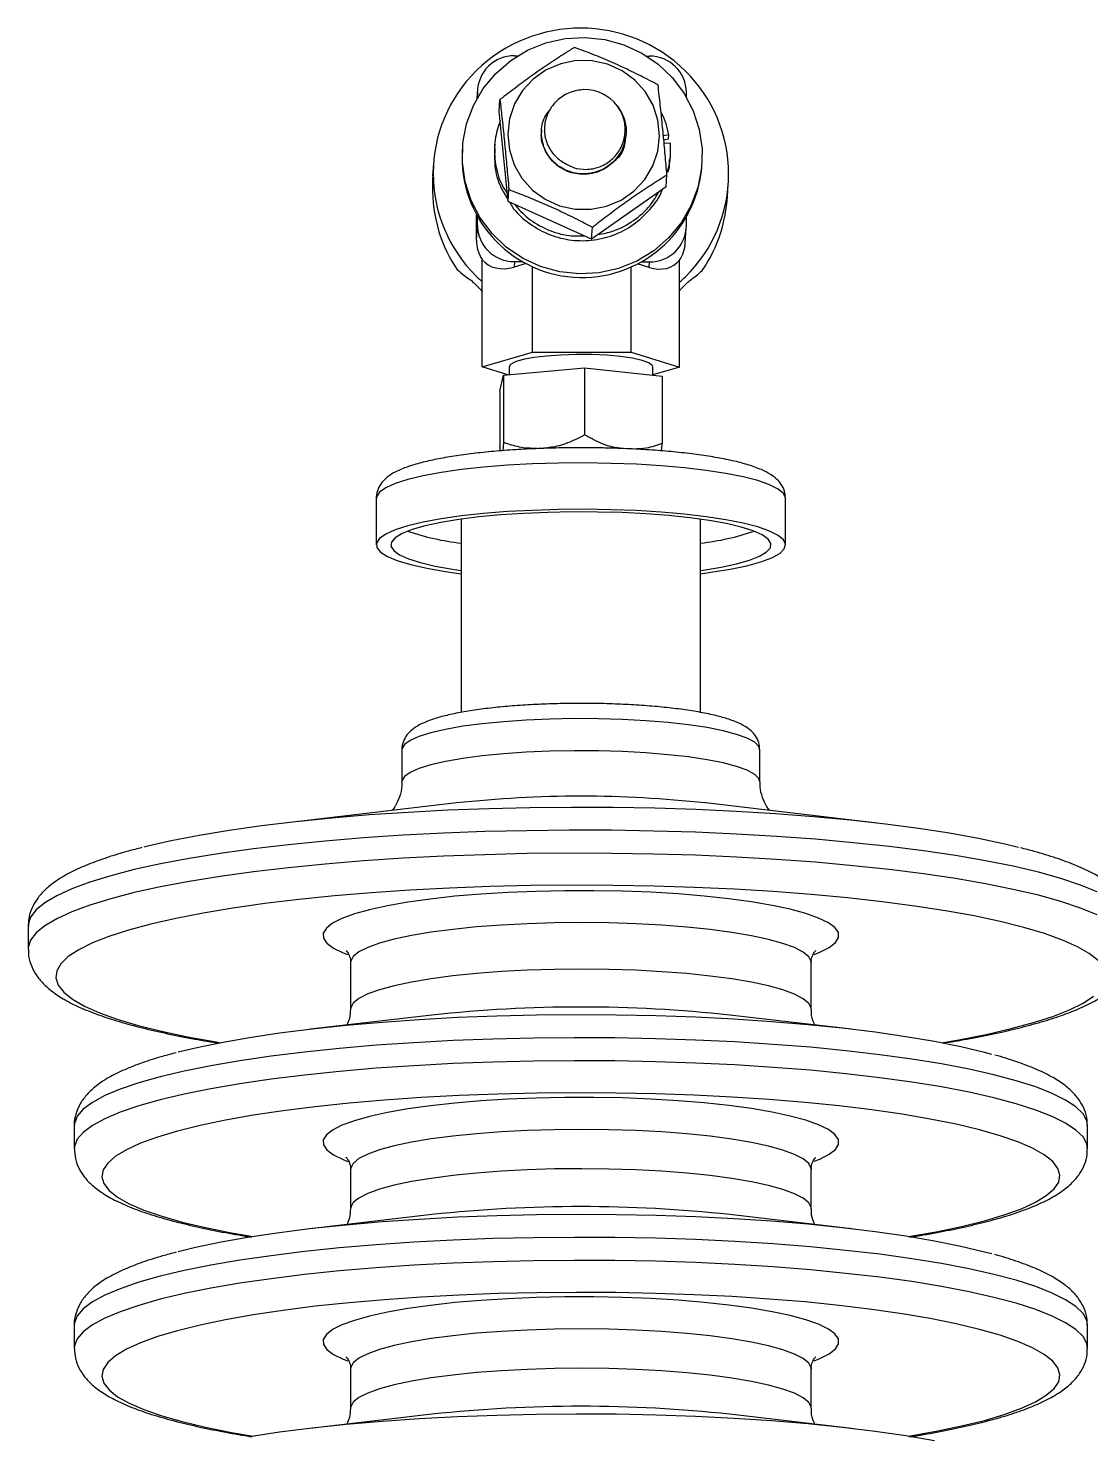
# Model space of a CAD drawing. Header units: millimetres. Extents: x 0 to 6631, y 0 to 4689.
# Drawn here: x 1345.5 to 1460.6, y 3695.7 to 3848.3 of the extents above; entities that cross this region are included whole.
import ezdxf

# ---------------------------------------------------------------- set-up
doc = ezdxf.new("R2010")
doc.units = ezdxf.units.MM
doc.header["$LTSCALE"] = 13
doc.layers.add('几何体', color=7, linetype='Continuous')

msp = doc.modelspace()

# ---------------------------------------------------------------- linework, layer by layer
at = {"layer": '几何体'}
for p, q in [((1398.15, 3845.26), (1398.5, 3845.26)), ((1412.48, 3845.23), (1412.78, 3845.23)), ((1394.16, 3841.6), (1394.1, 3840.63)), ((1394.15, 3841.33), (1394.11, 3840.65)), ((1394.15, 3840.73), (1394.15, 3841.33)), ((1416.78, 3840.77), (1416.78, 3841.28)), ((1396.5, 3839.22), (1396.59, 3840.51)), ((1397.46, 3829.49), (1396.5, 3839.22)), ((1401.1, 3837.21), (1401.1, 3837.16)), ((1410.24, 3836.69), (1410.24, 3836.74)), ((1414.88, 3836.71), (1414.29, 3836.6)), ((1414.84, 3836.26), (1414.88, 3836.71)), ((1392.52, 3835.36), (1392.5, 3835.01)), ((1396.02, 3835.69), (1395.99, 3835.24)), ((1414.33, 3836.16), (1414.84, 3836.26)), ((1415.05, 3835.8), (1414.37, 3835.76)), ((1389.39, 3833.62), (1389.3, 3832.28)), ((1415.02, 3834.03), (1415.06, 3834.49)), ((1414.58, 3831.09), (1414.67, 3832.38)), ((1418.44, 3833.19), (1418.46, 3833.53)), ((1397.46, 3829.49), (1397.56, 3830.77)), ((1414.58, 3831.09), (1406.51, 3825.42)), ((1421.22, 3830.03), (1421.31, 3831.37)), ((1406.51, 3825.42), (1397.46, 3829.49)), ((1394.04, 3825.31), (1394.04, 3828.02)), ((1394.15, 3826.92), (1394.15, 3827.82)), ((1416.78, 3826.87), (1416.78, 3827.77)), ((1394.04, 3825.31), (1394.15, 3826.92)), ((1406.51, 3825.42), (1406.6, 3826.71)), ((1416.66, 3824.99), (1416.77, 3826.6)), ((1394.67, 3820.78), (1394.67, 3823.19)), ((1398.15, 3822.97), (1398.11, 3822.38)), ((1398.15, 3822.97), (1399.06, 3822.97)), ((1411.87, 3822.94), (1412.78, 3822.94)), ((1412.74, 3822.35), (1412.78, 3822.94)), ((1416.03, 3820.74), (1416.03, 3823.14)), ((1399.44, 3822.77), (1398.11, 3822.38)), ((1400.13, 3813.18), (1400.13, 3822.44)), ((1410.81, 3813.16), (1410.81, 3822.42)), ((1412.74, 3822.35), (1411.48, 3822.74)), ((1394.67, 3811.59), (1394.67, 3820.78)), ((1416.03, 3811.54), (1416.03, 3820.74)), ((1394.67, 3811.59), (1400.13, 3813.18)), ((1400.13, 3813.18), (1410.81, 3813.16)), ((1410.81, 3813.16), (1416.03, 3811.54)), ((1397.45, 3810.73), (1394.67, 3811.59)), ((1396.56, 3808.96), (1396.96, 3810.69)), ((1396.96, 3810.69), (1405.76, 3811.49)), ((1396.96, 3810.69), (1396.96, 3803.4)), ((1397.57, 3811.57), (1397.57, 3810.74)), ((1405.76, 3811.49), (1405.76, 3804.2)), ((1405.76, 3811.49), (1414.15, 3810.56)), ((1413.14, 3810.68), (1413.14, 3811.57)), ((1416.03, 3811.54), (1413.14, 3810.7)), ((1414.15, 3810.56), (1414.15, 3803.28)), ((1396.56, 3808.96), (1396.56, 3802.47)), ((1396.96, 3803.4), (1396.89, 3802.5)), ((1383.18, 3797.32), (1383.18, 3792.3)), ((1427.52, 3792.3), (1427.52, 3797.32)), ((1392.39, 3795.08), (1392.39, 3774.15)), ((1418.32, 3774.15), (1418.32, 3795.08)), ((1385.97, 3770.12), (1385.97, 3766.64)), ((1424.74, 3766.64), (1424.74, 3770.12)), ((1391.88, 3764.35), (1373.25, 3762.17)), ((1437.45, 3762.17), (1418.83, 3764.35)), ((1345.5, 3751.01), (1345.5, 3748.52)), ((1380.42, 3747.06), (1380.42, 3742.03)), ((1430.29, 3742.03), (1430.29, 3747.06)), ((1389.22, 3741.38), (1376.04, 3739.84)), ((1434.67, 3739.84), (1421.49, 3741.38)), ((1350.49, 3729.4), (1350.49, 3726.9)), ((1460.22, 3726.9), (1460.22, 3729.4)), ((1380.42, 3724.67), (1380.42, 3720.41)), ((1430.29, 3720.41), (1430.29, 3724.67)), ((1389.22, 3719.77), (1376.04, 3718.23)), ((1434.67, 3718.23), (1421.49, 3719.77)), ((1350.49, 3707.79), (1350.49, 3705.29)), ((1460.22, 3705.29), (1460.22, 3707.79)), ((1380.42, 3703.06), (1380.42, 3698.8)), ((1430.29, 3698.8), (1430.29, 3703.06)), ((1389.22, 3698.16), (1376.04, 3696.62)), ((1434.67, 3696.62), (1421.49, 3698.16))]:
    msp.add_line(p, q, dxfattribs=at)
at = {"layer": '几何体', "flags": 128}
for points in [[(1405.79, 3847.25), (1407.93, 3847.02), (1410, 3846.45), (1411.94, 3845.55), (1413.71, 3844.35), (1415.26, 3842.88), (1416.54, 3841.18), (1417.51, 3839.29), (1418.16, 3837.27), (1418.47, 3835.18), (1418.42, 3833.07), (1418.02, 3830.99), (1417.27, 3829.01), (1416.21, 3827.18), (1414.85, 3825.54), (1413.24, 3824.15), (1411.41, 3823.04), (1409.43, 3822.24), (1407.33, 3821.77), (1405.19, 3821.65), (1403.06, 3821.88), (1400.99, 3822.45), (1399.04, 3823.35), (1397.27, 3824.55), (1395.73, 3826.02), (1394.45, 3827.72), (1393.47, 3829.6), (1392.82, 3831.62), (1392.52, 3833.71), (1392.57, 3835.83), (1392.97, 3837.9), (1393.71, 3839.88), (1394.78, 3841.72), (1396.13, 3843.35), (1397.75, 3844.75), (1399.57, 3845.86), (1401.56, 3846.66), (1403.65, 3847.12), (1405.79, 3847.25)], [(1412.33, 3841.38), (1411.19, 3842.64), (1409.81, 3843.65), (1408.25, 3844.35), (1406.57, 3844.72), (1404.85, 3844.74), (1403.17, 3844.4), (1401.6, 3843.73), (1400.2, 3842.75), (1399.04, 3841.5), (1398.17, 3840.05), (1397.63, 3838.45), (1397.44, 3836.77), (1397.61, 3835.08), (1398.12, 3833.47), (1398.97, 3832), (1400.11, 3830.73), (1401.49, 3829.72), (1403.05, 3829.02), (1404.73, 3828.65), (1406.45, 3828.64), (1408.13, 3828.97), (1409.7, 3829.64), (1411.1, 3830.62), (1412.26, 3831.87), (1413.13, 3833.33), (1413.67, 3834.93), (1413.86, 3836.61), (1413.69, 3838.29), (1413.18, 3839.9), (1412.33, 3841.38)], [(1413.14, 3811.57), (1413.08, 3811.73), (1412.7, 3812.01), (1411.97, 3812.28), (1410.94, 3812.51), (1409.64, 3812.69), (1408.15, 3812.83), (1406.52, 3812.9), (1404.84, 3812.91), (1403.18, 3812.86), (1401.63, 3812.75), (1400.25, 3812.59), (1399.1, 3812.37), (1398.25, 3812.12), (1397.74, 3811.84), (1397.57, 3811.57)], [(1427.52, 3797.32), (1427.52, 3797.38), (1427.3, 3797.87), (1426.72, 3798.35), (1425.78, 3798.82), (1424.51, 3799.26), (1422.93, 3799.67), (1421.06, 3800.04), (1418.93, 3800.37), (1416.58, 3800.64), (1414.04, 3800.86), (1411.36, 3801.03), (1408.58, 3801.13), (1405.75, 3801.17), (1402.91, 3801.15), (1400.11, 3801.06), (1397.4, 3800.92), (1394.82, 3800.71), (1392.41, 3800.45), (1390.22, 3800.14), (1388.27, 3799.78), (1386.6, 3799.38), (1385.24, 3798.94), (1384.22, 3798.48), (1383.53, 3798), (1383.21, 3797.51), (1383.18, 3797.32)], [(1418.32, 3789.18), (1419.42, 3789.33), (1421.5, 3789.66), (1423.31, 3790.04), (1424.82, 3790.46), (1426.02, 3790.91), (1426.88, 3791.38), (1427.38, 3791.86), (1427.52, 3792.36), (1427.3, 3792.85), (1426.72, 3793.33), (1425.78, 3793.8), (1424.51, 3794.24), (1422.93, 3794.65), (1421.06, 3795.02), (1418.93, 3795.35), (1416.58, 3795.62), (1414.04, 3795.84), (1411.36, 3796.01), (1408.58, 3796.11), (1405.75, 3796.15), (1402.91, 3796.13), (1400.11, 3796.04), (1397.4, 3795.9), (1394.82, 3795.69), (1392.41, 3795.43), (1390.22, 3795.12), (1388.27, 3794.76), (1386.6, 3794.36), (1385.24, 3793.92), (1384.22, 3793.46), (1383.53, 3792.98), (1383.21, 3792.49), (1383.25, 3792), (1383.66, 3791.51), (1384.42, 3791.04), (1385.52, 3790.58), (1386.95, 3790.16), (1388.68, 3789.77), (1390.68, 3789.42), (1392.39, 3789.18)], [(1418.32, 3789.53), (1418.59, 3789.56), (1420.53, 3789.89), (1422.22, 3790.25), (1423.62, 3790.65), (1424.7, 3791.08), (1425.46, 3791.53), (1425.87, 3791.99), (1425.92, 3792.46), (1425.63, 3792.92), (1424.99, 3793.38), (1424.01, 3793.81), (1422.72, 3794.22), (1421.13, 3794.6), (1419.26, 3794.94), (1417.16, 3795.23), (1414.86, 3795.47), (1412.4, 3795.66), (1409.81, 3795.79), (1407.15, 3795.86), (1404.46, 3795.87), (1401.78, 3795.82), (1399.16, 3795.71), (1396.65, 3795.54), (1394.29, 3795.32), (1392.12, 3795.04), (1390.17, 3794.72), (1388.49, 3794.35), (1387.09, 3793.95), (1386.01, 3793.53), (1385.25, 3793.08), (1384.84, 3792.61), (1384.78, 3792.15), (1385.08, 3791.68), (1385.72, 3791.23), (1386.69, 3790.79), (1387.99, 3790.38), (1389.58, 3790), (1391.44, 3789.67), (1392.39, 3789.53)], [(1424.74, 3770.12), (1424.63, 3770.48), (1424.17, 3770.93), (1423.36, 3771.37), (1422.21, 3771.78), (1420.75, 3772.16), (1419.01, 3772.51), (1417.01, 3772.81), (1414.79, 3773.06), (1412.4, 3773.26), (1409.87, 3773.39), (1407.26, 3773.47), (1404.62, 3773.48), (1401.99, 3773.43), (1399.42, 3773.32), (1396.96, 3773.15), (1394.66, 3772.93), (1392.56, 3772.65), (1390.7, 3772.32), (1389.11, 3771.95), (1387.82, 3771.55), (1386.86, 3771.13), (1386.24, 3770.68), (1385.98, 3770.22), (1385.97, 3770.12)], [(1424.74, 3766.64), (1424.63, 3767), (1424.17, 3767.45), (1423.36, 3767.89), (1422.21, 3768.3), (1420.75, 3768.68), (1419.01, 3769.03), (1417.01, 3769.33), (1414.79, 3769.58), (1412.4, 3769.78), (1409.87, 3769.91), (1407.26, 3769.99), (1404.62, 3770), (1401.99, 3769.96), (1399.42, 3769.85), (1396.96, 3769.68), (1394.66, 3769.45), (1392.56, 3769.17), (1390.7, 3768.84), (1389.11, 3768.48), (1387.82, 3768.08), (1386.86, 3767.65), (1386.24, 3767.2), (1385.98, 3766.74), (1385.97, 3766.64)], [(1452.75, 3759.54), (1451.26, 3759.9), (1448.41, 3760.51), (1445.28, 3761.07), (1441.92, 3761.59), (1438.32, 3762.07), (1434.53, 3762.49), (1430.55, 3762.86), (1426.42, 3763.18), (1422.16, 3763.44), (1417.8, 3763.64), (1413.35, 3763.78), (1408.86, 3763.86), (1404.35, 3763.87), (1399.84, 3763.83), (1395.37, 3763.72), (1390.96, 3763.56), (1386.64, 3763.33), (1382.43, 3763.05), (1378.37, 3762.71), (1374.47, 3762.31), (1370.76, 3761.86), (1367.27, 3761.37), (1364.01, 3760.83), (1361, 3760.24), (1358.27, 3759.62), (1358.02, 3759.56)], [(1461.24, 3754.73), (1459.44, 3755.46), (1457.31, 3756.17), (1454.89, 3756.84), (1452.17, 3757.49), (1449.18, 3758.09), (1445.93, 3758.65), (1442.44, 3759.17), (1438.74, 3759.64), (1434.84, 3760.05), (1430.76, 3760.42), (1426.54, 3760.73), (1422.19, 3760.98), (1417.75, 3761.18), (1413.23, 3761.31), (1408.66, 3761.39), (1404.08, 3761.4), (1399.5, 3761.35), (1394.96, 3761.25), (1390.48, 3761.08), (1386.09, 3760.85), (1381.8, 3760.56), (1377.66, 3760.22), (1373.68, 3759.83), (1369.89, 3759.38), (1366.3, 3758.89), (1362.94, 3758.34), (1359.83, 3757.76), (1356.99, 3757.13), (1354.44, 3756.47), (1352.18, 3755.78), (1350.23, 3755.06), (1348.61, 3754.31), (1347.32, 3753.55), (1346.37, 3752.77), (1345.76, 3751.98), (1345.51, 3751.19), (1345.5, 3751.01)], [(1461.24, 3752.24), (1459.44, 3752.97), (1457.31, 3753.67), (1454.89, 3754.35), (1452.17, 3754.99), (1449.18, 3755.6), (1445.93, 3756.16), (1442.44, 3756.67), (1438.74, 3757.14), (1434.84, 3757.56), (1430.76, 3757.93), (1426.54, 3758.24), (1422.19, 3758.49), (1417.75, 3758.68), (1413.23, 3758.82), (1408.66, 3758.89), (1404.08, 3758.91), (1399.5, 3758.86), (1394.96, 3758.75), (1390.48, 3758.58), (1386.09, 3758.36), (1381.8, 3758.07), (1377.66, 3757.73), (1373.68, 3757.34), (1369.89, 3756.89), (1366.3, 3756.39), (1362.94, 3755.85), (1359.83, 3755.26), (1356.99, 3754.64), (1354.44, 3753.98), (1352.18, 3753.29), (1350.23, 3752.57), (1348.61, 3751.82), (1347.32, 3751.06), (1346.37, 3750.28), (1345.76, 3749.49), (1345.51, 3748.69), (1345.5, 3748.52)], [(1461.35, 3747.28), (1460.4, 3748.04), (1459.12, 3748.78), (1457.5, 3749.51), (1455.56, 3750.2), (1453.31, 3750.87), (1450.76, 3751.51), (1447.94, 3752.11), (1444.85, 3752.67), (1441.52, 3753.19), (1437.97, 3753.66), (1434.21, 3754.08), (1430.28, 3754.44), (1426.19, 3754.76), (1421.98, 3755.01), (1417.66, 3755.21), (1413.27, 3755.35), (1408.83, 3755.42), (1404.36, 3755.44), (1399.9, 3755.4), (1395.48, 3755.29), (1391.12, 3755.13), (1386.84, 3754.91), (1382.68, 3754.62), (1378.66, 3754.29), (1374.8, 3753.9), (1371.14, 3753.45), (1367.68, 3752.96), (1364.45, 3752.43), (1361.48, 3751.85), (1358.78, 3751.23), (1356.36, 3750.58), (1354.25, 3749.9), (1352.45, 3749.19), (1350.98, 3748.46), (1349.84, 3747.71), (1349.05, 3746.94), (1348.6, 3746.17), (1348.5, 3745.4), (1348.76, 3744.62), (1349.36, 3743.85), (1350.31, 3743.1), (1351.59, 3742.35), (1353.21, 3741.63), (1355.15, 3740.93), (1357.4, 3740.26), (1359.94, 3739.63), (1362.77, 3739.03), (1365.86, 3738.47), (1366.36, 3738.38)], [(1430.62, 3747.94), (1431.23, 3748.18), (1432.24, 3748.69), (1432.92, 3749.23), (1433.25, 3749.77), (1433.23, 3750.31), (1432.86, 3750.85), (1432.15, 3751.38), (1431.09, 3751.89), (1429.72, 3752.38), (1428.03, 3752.84), (1426.06, 3753.26), (1423.84, 3753.64), (1421.37, 3753.98), (1418.71, 3754.27), (1415.88, 3754.5), (1412.92, 3754.68), (1409.86, 3754.79), (1406.75, 3754.85), (1403.61, 3754.85), (1400.5, 3754.78), (1397.45, 3754.66), (1394.5, 3754.48), (1391.69, 3754.24), (1389.05, 3753.95), (1386.61, 3753.6), (1384.41, 3753.22), (1382.47, 3752.79), (1380.82, 3752.33), (1379.48, 3751.84), (1378.47, 3751.32), (1377.79, 3750.79), (1377.46, 3750.25), (1377.48, 3749.71), (1377.85, 3749.17), (1378.56, 3748.64), (1379.62, 3748.12), (1380.1, 3747.93)], [(1430.29, 3747.07), (1430.28, 3747.18), (1430.03, 3747.69), (1429.43, 3748.19), (1428.5, 3748.68), (1427.23, 3749.14), (1425.66, 3749.57), (1423.81, 3749.97), (1421.7, 3750.33), (1419.35, 3750.64), (1416.81, 3750.91), (1414.11, 3751.12), (1411.29, 3751.27), (1408.39, 3751.36), (1405.44, 3751.39), (1402.49, 3751.36), (1399.58, 3751.27), (1396.75, 3751.13), (1394.04, 3750.92), (1391.49, 3750.66), (1389.14, 3750.35), (1387.01, 3749.99), (1385.14, 3749.6), (1383.55, 3749.16), (1382.28, 3748.7), (1381.32, 3748.22), (1380.7, 3747.71), (1380.43, 3747.2), (1380.42, 3747.07)], [(1430.29, 3742.03), (1430.28, 3742.14), (1430.03, 3742.65), (1429.43, 3743.15), (1428.5, 3743.64), (1427.23, 3744.1), (1425.66, 3744.54), (1423.81, 3744.94), (1421.7, 3745.3), (1419.35, 3745.61), (1416.81, 3745.87), (1414.11, 3746.08), (1411.29, 3746.23), (1408.39, 3746.32), (1405.44, 3746.36), (1402.49, 3746.33), (1399.58, 3746.24), (1396.75, 3746.09), (1394.04, 3745.89), (1391.49, 3745.63), (1389.14, 3745.32), (1387.01, 3744.96), (1385.14, 3744.56), (1383.55, 3744.13), (1382.28, 3743.67), (1381.32, 3743.18), (1380.7, 3742.68), (1380.43, 3742.17), (1380.42, 3742.03)], [(1444.35, 3738.38), (1446.26, 3738.71), (1449.23, 3739.29), (1451.93, 3739.91), (1454.35, 3740.56), (1456.46, 3741.24), (1458.26, 3741.95), (1459.73, 3742.68), (1460.87, 3743.43)], [(1449.84, 3737.12), (1449.04, 3737.34), (1446.48, 3737.94), (1443.65, 3738.52), (1440.55, 3739.04), (1437.22, 3739.52), (1433.66, 3739.96), (1429.91, 3740.34), (1426, 3740.66), (1421.94, 3740.93), (1417.77, 3741.14), (1413.52, 3741.28), (1409.21, 3741.37), (1404.87, 3741.4), (1400.54, 3741.36), (1396.24, 3741.26), (1392, 3741.1), (1387.85, 3740.87), (1383.83, 3740.59), (1379.95, 3740.26), (1376.24, 3739.87), (1372.73, 3739.42), (1369.45, 3738.93), (1366.41, 3738.39), (1363.63, 3737.81), (1361.75, 3737.36)], [(1460.22, 3729.4), (1460.14, 3729.91), (1459.73, 3730.67), (1458.96, 3731.43), (1457.84, 3732.17), (1456.39, 3732.9), (1454.6, 3733.6), (1452.5, 3734.27), (1450.08, 3734.91), (1447.38, 3735.52), (1444.41, 3736.09), (1441.18, 3736.61), (1437.72, 3737.09), (1434.05, 3737.52), (1430.2, 3737.89), (1426.18, 3738.21), (1422.03, 3738.47), (1417.77, 3738.68), (1413.43, 3738.82), (1409.03, 3738.9), (1404.62, 3738.92), (1400.21, 3738.88), (1395.83, 3738.78), (1391.51, 3738.62), (1387.28, 3738.39), (1383.17, 3738.11), (1379.21, 3737.77), (1375.41, 3737.38), (1371.81, 3736.94), (1368.42, 3736.44), (1365.28, 3735.9), (1362.39, 3735.32), (1359.79, 3734.7), (1357.48, 3734.05), (1355.48, 3733.37), (1353.8, 3732.66), (1352.46, 3731.93), (1351.46, 3731.18), (1350.81, 3730.42), (1350.51, 3729.65), (1350.49, 3729.4)], [(1460.22, 3726.91), (1460.14, 3727.42), (1459.73, 3728.18), (1458.96, 3728.93), (1457.84, 3729.68), (1456.39, 3730.4), (1454.6, 3731.1), (1452.5, 3731.78), (1450.08, 3732.42), (1447.38, 3733.03), (1444.41, 3733.6), (1441.18, 3734.12), (1437.72, 3734.6), (1434.05, 3735.02), (1430.2, 3735.4), (1426.18, 3735.72), (1422.03, 3735.98), (1417.77, 3736.18), (1413.43, 3736.33), (1409.03, 3736.41), (1404.62, 3736.43), (1400.21, 3736.39), (1395.83, 3736.29), (1391.51, 3736.12), (1387.28, 3735.9), (1383.17, 3735.62), (1379.21, 3735.28), (1375.41, 3734.89), (1371.81, 3734.44), (1368.42, 3733.95), (1365.28, 3733.41), (1362.39, 3732.83), (1359.79, 3732.21), (1357.48, 3731.56), (1355.48, 3730.87), (1353.8, 3730.16), (1352.46, 3729.43), (1351.46, 3728.68), (1350.81, 3727.93), (1350.51, 3727.16), (1350.49, 3726.89)], [(1440.83, 3717.39), (1440.84, 3717.39), (1443.84, 3717.92), (1446.58, 3718.49), (1449.04, 3719.1), (1451.2, 3719.74), (1453.05, 3720.41), (1454.57, 3721.11), (1455.75, 3721.83), (1456.6, 3722.56), (1457.09, 3723.3), (1457.22, 3724.04), (1457.01, 3724.78), (1456.44, 3725.52), (1455.52, 3726.25), (1454.26, 3726.96), (1452.66, 3727.65), (1450.75, 3728.32), (1448.52, 3728.95), (1445.99, 3729.55), (1443.19, 3730.12), (1440.13, 3730.64), (1436.84, 3731.12), (1433.33, 3731.54), (1429.62, 3731.92), (1425.75, 3732.24), (1421.75, 3732.5), (1417.63, 3732.71), (1413.42, 3732.85), (1409.16, 3732.94), (1404.88, 3732.96), (1400.6, 3732.93), (1396.35, 3732.83), (1392.16, 3732.67), (1388.06, 3732.45), (1384.08, 3732.17), (1380.25, 3731.84), (1376.59, 3731.45), (1373.12, 3731.01), (1369.87, 3730.53), (1366.87, 3730), (1364.13, 3729.42), (1361.67, 3728.81), (1359.51, 3728.17), (1357.66, 3727.5), (1356.14, 3726.8), (1354.95, 3726.09), (1354.11, 3725.36), (1353.62, 3724.62), (1353.48, 3723.87), (1353.7, 3723.13), (1354.27, 3722.39), (1355.19, 3721.67), (1356.45, 3720.95), (1358.04, 3720.26), (1359.96, 3719.6), (1362.19, 3718.96), (1364.71, 3718.36), (1367.52, 3717.8), (1369.87, 3717.39)], [(1430.62, 3725.55), (1431.23, 3725.79), (1432.24, 3726.3), (1432.92, 3726.84), (1433.25, 3727.38), (1433.23, 3727.92), (1432.86, 3728.46), (1432.15, 3728.99), (1431.09, 3729.5), (1429.72, 3729.99), (1428.03, 3730.45), (1426.06, 3730.87), (1423.84, 3731.25), (1421.37, 3731.59), (1418.71, 3731.88), (1415.88, 3732.11), (1412.92, 3732.29), (1409.86, 3732.4), (1406.75, 3732.46), (1403.61, 3732.46), (1400.5, 3732.39), (1397.45, 3732.27), (1394.5, 3732.09), (1391.69, 3731.85), (1389.05, 3731.56), (1386.61, 3731.21), (1384.41, 3730.83), (1382.47, 3730.4), (1380.82, 3729.94), (1379.48, 3729.45), (1378.47, 3728.93), (1377.79, 3728.4), (1377.46, 3727.86), (1377.48, 3727.32), (1377.85, 3726.78), (1378.56, 3726.25), (1379.62, 3725.73), (1380.1, 3725.54)], [(1430.29, 3724.68), (1430.28, 3724.78), (1430.03, 3725.3), (1429.43, 3725.8), (1428.5, 3726.28), (1427.23, 3726.75), (1425.66, 3727.18), (1423.81, 3727.58), (1421.7, 3727.94), (1419.35, 3728.25), (1416.81, 3728.52), (1414.11, 3728.73), (1411.29, 3728.88), (1408.39, 3728.97), (1405.44, 3729), (1402.49, 3728.97), (1399.58, 3728.88), (1396.75, 3728.74), (1394.04, 3728.53), (1391.49, 3728.27), (1389.14, 3727.96), (1387.01, 3727.6), (1385.14, 3727.21), (1383.55, 3726.77), (1382.28, 3726.31), (1381.32, 3725.83), (1380.7, 3725.32), (1380.43, 3724.81), (1380.42, 3724.67)], [(1430.29, 3720.42), (1430.28, 3720.53), (1430.03, 3721.04), (1429.43, 3721.54), (1428.5, 3722.03), (1427.23, 3722.49), (1425.66, 3722.93), (1423.81, 3723.33), (1421.7, 3723.68), (1419.35, 3724), (1416.81, 3724.26), (1414.11, 3724.47), (1411.29, 3724.62), (1408.39, 3724.71), (1405.44, 3724.74), (1402.49, 3724.72), (1399.58, 3724.63), (1396.75, 3724.48), (1394.04, 3724.27), (1391.49, 3724.01), (1389.14, 3723.7), (1387.01, 3723.35), (1385.14, 3722.95), (1383.55, 3722.52), (1382.28, 3722.05), (1381.32, 3721.57), (1380.7, 3721.07), (1380.43, 3720.56), (1380.42, 3720.41)], [(1449.84, 3715.51), (1449.04, 3715.72), (1446.48, 3716.33), (1443.65, 3716.9), (1440.55, 3717.43), (1437.22, 3717.91), (1433.66, 3718.34), (1429.91, 3718.72), (1426, 3719.05), (1421.94, 3719.32), (1417.77, 3719.52), (1413.52, 3719.67), (1409.21, 3719.76), (1404.87, 3719.78), (1400.54, 3719.74), (1396.24, 3719.64), (1392, 3719.48), (1387.85, 3719.26), (1383.83, 3718.98), (1379.95, 3718.64), (1376.24, 3718.25), (1372.73, 3717.81), (1369.45, 3717.32), (1366.41, 3716.78), (1363.63, 3716.2), (1361.75, 3715.74)], [(1460.22, 3707.79), (1460.14, 3708.3), (1459.73, 3709.06), (1458.96, 3709.82), (1457.84, 3710.56), (1456.39, 3711.28), (1454.6, 3711.98), (1452.5, 3712.66), (1450.08, 3713.3), (1447.38, 3713.91), (1444.41, 3714.48), (1441.18, 3715), (1437.72, 3715.48), (1434.05, 3715.9), (1430.2, 3716.28), (1426.18, 3716.6), (1422.03, 3716.86), (1417.77, 3717.07), (1413.43, 3717.21), (1409.03, 3717.29), (1404.62, 3717.31), (1400.21, 3717.27), (1395.83, 3717.17), (1391.51, 3717), (1387.28, 3716.78), (1383.17, 3716.5), (1379.21, 3716.16), (1375.41, 3715.77), (1371.81, 3715.32), (1368.42, 3714.83), (1365.28, 3714.29), (1362.39, 3713.71), (1359.79, 3713.09), (1357.48, 3712.44), (1355.48, 3711.75), (1353.8, 3711.04), (1352.46, 3710.31), (1351.46, 3709.57), (1350.81, 3708.81), (1350.51, 3708.04), (1350.49, 3707.79)], [(1460.22, 3705.3), (1460.14, 3705.8), (1459.73, 3706.57), (1458.96, 3707.32), (1457.84, 3708.06), (1456.39, 3708.79), (1454.6, 3709.49), (1452.5, 3710.17), (1450.08, 3710.81), (1447.38, 3711.42), (1444.41, 3711.98), (1441.18, 3712.51), (1437.72, 3712.98), (1434.05, 3713.41), (1430.2, 3713.79), (1426.18, 3714.11), (1422.03, 3714.37), (1417.77, 3714.57), (1413.43, 3714.72), (1409.03, 3714.8), (1404.62, 3714.82), (1400.21, 3714.78), (1395.83, 3714.67), (1391.51, 3714.51), (1387.28, 3714.29), (1383.17, 3714.01), (1379.21, 3713.67), (1375.41, 3713.27), (1371.81, 3712.83), (1368.42, 3712.34), (1365.28, 3711.8), (1362.39, 3711.22), (1359.79, 3710.6), (1357.48, 3709.94), (1355.48, 3709.26), (1353.8, 3708.55), (1352.46, 3707.82), (1351.46, 3707.07), (1350.81, 3706.31), (1350.51, 3705.55), (1350.49, 3705.28)], [(1440.83, 3695.77), (1440.84, 3695.77), (1443.84, 3696.31), (1446.58, 3696.88), (1449.04, 3697.49), (1451.2, 3698.13), (1453.05, 3698.8), (1454.57, 3699.5), (1455.75, 3700.21), (1456.6, 3700.94), (1457.09, 3701.68), (1457.22, 3702.43), (1457.01, 3703.17), (1456.44, 3703.91), (1455.52, 3704.64), (1454.26, 3705.35), (1452.66, 3706.04), (1450.75, 3706.7), (1448.52, 3707.34), (1445.99, 3707.94), (1443.19, 3708.51), (1440.13, 3709.03), (1436.84, 3709.5), (1433.33, 3709.93), (1429.62, 3710.31), (1425.75, 3710.63), (1421.75, 3710.89), (1417.63, 3711.1), (1413.42, 3711.24), (1409.16, 3711.33), (1404.88, 3711.35), (1400.6, 3711.31), (1396.35, 3711.22), (1392.16, 3711.06), (1388.06, 3710.84), (1384.08, 3710.56), (1380.25, 3710.23), (1376.59, 3709.84), (1373.12, 3709.4), (1369.87, 3708.92), (1366.87, 3708.38), (1364.13, 3707.81), (1361.67, 3707.2), (1359.51, 3706.56), (1357.66, 3705.89), (1356.14, 3705.19), (1354.95, 3704.48), (1354.11, 3703.75), (1353.62, 3703.01), (1353.48, 3702.26), (1353.7, 3701.52), (1354.27, 3700.78), (1355.19, 3700.05), (1356.45, 3699.34), (1358.04, 3698.65), (1359.96, 3697.98), (1362.19, 3697.35), (1364.71, 3696.75), (1367.52, 3696.18), (1369.87, 3695.77)], [(1430.62, 3703.94), (1431.23, 3704.18), (1432.24, 3704.69), (1432.92, 3705.22), (1433.25, 3705.76), (1433.23, 3706.31), (1432.86, 3706.85), (1432.15, 3707.38), (1431.09, 3707.89), (1429.72, 3708.38), (1428.03, 3708.84), (1426.06, 3709.26), (1423.84, 3709.64), (1421.37, 3709.98), (1418.71, 3710.26), (1415.88, 3710.5), (1412.92, 3710.67), (1409.86, 3710.79), (1406.75, 3710.85), (1403.61, 3710.85), (1400.5, 3710.78), (1397.45, 3710.66), (1394.5, 3710.47), (1391.69, 3710.24), (1389.05, 3709.94), (1386.61, 3709.6), (1384.41, 3709.21), (1382.47, 3708.79), (1380.82, 3708.32), (1379.48, 3707.83), (1378.47, 3707.32), (1377.79, 3706.79), (1377.46, 3706.25), (1377.48, 3705.7), (1377.85, 3705.16), (1378.56, 3704.63), (1379.62, 3704.12), (1380.1, 3703.93)], [(1430.29, 3703.06), (1430.28, 3703.17), (1430.03, 3703.68), (1429.43, 3704.19), (1428.5, 3704.67), (1427.23, 3705.14), (1425.66, 3705.57), (1423.81, 3705.97), (1421.7, 3706.33), (1419.35, 3706.64), (1416.81, 3706.9), (1414.11, 3707.11), (1411.29, 3707.26), (1408.39, 3707.36), (1405.44, 3707.39), (1402.49, 3707.36), (1399.58, 3707.27), (1396.75, 3707.12), (1394.04, 3706.92), (1391.49, 3706.66), (1389.14, 3706.35), (1387.01, 3705.99), (1385.14, 3705.59), (1383.55, 3705.16), (1382.28, 3704.7), (1381.32, 3704.21), (1380.7, 3703.71), (1380.43, 3703.2), (1380.42, 3703.06)], [(1430.29, 3698.8), (1430.28, 3698.92), (1430.03, 3699.43), (1429.43, 3699.93), (1428.5, 3700.42), (1427.23, 3700.88), (1425.66, 3701.31), (1423.81, 3701.71), (1421.7, 3702.07), (1419.35, 3702.38), (1416.81, 3702.65), (1414.11, 3702.86), (1411.29, 3703.01), (1408.39, 3703.1), (1405.44, 3703.13), (1402.49, 3703.1), (1399.58, 3703.01), (1396.75, 3702.87), (1394.04, 3702.66), (1391.49, 3702.4), (1389.14, 3702.09), (1387.01, 3701.73), (1385.14, 3701.34), (1383.55, 3700.9), (1382.28, 3700.44), (1381.32, 3699.96), (1380.7, 3699.45), (1380.43, 3698.94), (1380.42, 3698.8)], [(1443.65, 3695.29), (1440.55, 3695.82), (1437.22, 3696.3), (1433.66, 3696.73), (1429.91, 3697.11), (1426, 3697.44), (1421.94, 3697.7), (1417.77, 3697.91), (1413.52, 3698.06), (1409.21, 3698.15), (1404.87, 3698.17), (1400.54, 3698.13), (1396.24, 3698.03), (1392, 3697.87), (1387.85, 3697.65), (1383.83, 3697.37), (1379.95, 3697.03), (1376.24, 3696.64), (1372.73, 3696.2), (1369.45, 3695.7)]]:
    msp.add_lwpolyline(points, dxfattribs=at)
at = {"layer": '几何体'}
for centre, radius, start, end in [((1405.33, 3832.1), 16.16, 45.4484, 134.3082), ((1398.11, 3841.3), 3.96, 89.4233, 179.5802), ((1412.8, 3841.25), 3.98, 0.4597, 90.2897), ((1404.96, 3832.52), 15.6, 134.4252, 225.5748), ((1405.75, 3832.47), 15.6, 314.4252, 45.5748), ((1405.68, 3837), 4.61, 38.3853, 89.9713), ((1405.48, 3834.26), 13, 176.6604, 355.2783), ((1404.93, 3830.97), 15.7, 197.7135, 214.5776), ((1398.13, 3826.95), 3.98, 180.4597, 270.2897), ((1412.82, 3826.9), 3.96, 269.4233, 359.5802), ((1405.63, 3830.88), 15.62, 325.3468, 342.2674), ((1397.94, 3825.32), 3.9, 180.04, 213.0818), ((1412.78, 3825.27), 3.89, 326.8635, 355.951), ((1405.25, 3832.73), 15.95, 225.3753, 228.4866), ((1405.56, 3832.63), 15.85, 311.3765, 314.5011), ((1395.66, 3820.56), 28.27, 251.2901, 263.3412), ((1415.05, 3820.54), 28.25, 276.6548, 288.714), ((1405.35, 3640.64), 124.44, 83.7855, 96.2145), ((1405.35, 3592.54), 149.71, 83.8141, 96.1859), ((1405.35, 3570.93), 149.71, 83.8141, 96.1859), ((1405.35, 3549.31), 149.71, 83.8141, 96.1859)]:
    msp.add_arc(centre, radius, start, end, dxfattribs=at)
for centre, major_axis, ratio, start_param, end_param in [((1405.27, 3831.23), (15.99, -0.65), 0.912244, 3.114287, 3.183565), ((1405.27, 3831.23), (0.47, 16.91), 0.945793, 1.594995, 1.899687), ((1405.27, 3831.23), (0.47, 16.91), 0.945793, 4.431895, 4.667309), ((1398.11, 3826.32), (3.25, 3.34), 0.741658, 3.060738, 4.061381), ((1412.74, 3826.29), (-2.95, 3.51), 0.735396, 2.289701, 3.290343), ((1405.3, 3831.76), (15.54, 6.54), 0.715028, 3.460174, 3.595172), ((1405.3, 3831.76), (14.85, -7.46), 0.709525, 5.908422, 6.043419), ((1405.3, 3831.76), (-6.35, 18.68), 0.772693, 1.98107, 1.987926)]:
    msp.add_ellipse(centre, major_axis=major_axis, ratio=ratio, start_param=start_param, end_param=end_param, dxfattribs=at)
for points, knots in [([(1404.67, 3846.18), (1404.32, 3845.96), (1403.43, 3845.4), (1401.93, 3844.42), (1400.22, 3843.25), (1398.57, 3842.03), (1397.38, 3841.13), (1396.74, 3840.62), (1396.59, 3840.51)], [0, 0, 0, 0, 0.136843, 0.346229, 0.555177, 0.749713, 0.944655, 1, 1, 1, 1]), ([(1413.71, 3842.11), (1413.09, 3842.44), (1411.84, 3843.09), (1409.86, 3844.05), (1407.82, 3844.95), (1406.08, 3845.65), (1405.05, 3846.03), (1404.67, 3846.18)], [0, 0, 0, 0, 0.213245, 0.431498, 0.645486, 0.868042, 1, 1, 1, 1]), ([(1405.68, 3841.61), (1405.17, 3841.54), (1404.16, 3841.4), (1402.85, 3840.59), (1401.88, 3839.43), (1401.38, 3838.03), (1401.38, 3836.56), (1401.88, 3835.2), (1402.62, 3834.3), (1403.17, 3833.92), (1403.33, 3833.81)], [0, 0, 0, 0, 0.138629, 0.277262, 0.415489, 0.550448, 0.684398, 0.815699, 0.945367, 1, 1, 1, 1]), ([(1414.67, 3832.38), (1414.61, 3833.09), (1414.48, 3834.53), (1414.28, 3836.74), (1414.06, 3838.92), (1413.87, 3840.7), (1413.75, 3841.73), (1413.71, 3842.11)], [0, 0, 0, 0, 0.213245, 0.431498, 0.645486, 0.868042, 1, 1, 1, 1]), ([(1396.59, 3840.51), (1396.66, 3839.88), (1396.8, 3838.62), (1397.02, 3836.54), (1397.23, 3834.33), (1397.41, 3832.39), (1397.52, 3831.21), (1397.56, 3830.77)], [0, 0, 0, 0, 0.213245, 0.431498, 0.645486, 0.868042, 1, 1, 1, 1]), ([(1409.29, 3839.86), (1409.56, 3839.43), (1410.1, 3838.58), (1410.35, 3836.96), (1410.01, 3835.27), (1408.99, 3833.75), (1407.47, 3832.73), (1405.67, 3832.36), (1403.87, 3832.69), (1402.35, 3833.67), (1401.32, 3835.16), (1400.99, 3836.89), (1401.21, 3838.39), (1401.75, 3839.09), (1401.93, 3839.32)], [0, 0, 0, 0, 0.075469, 0.150765, 0.239984, 0.329809, 0.418861, 0.508411, 0.597961, 0.687013, 0.776838, 0.866057, 0.955276, 1, 1, 1, 1]), ([(1403.33, 3833.81), (1403.73, 3833.56), (1404.52, 3833.08), (1405.94, 3832.89), (1407.34, 3833.15), (1408.6, 3833.86), (1409.57, 3834.94), (1410.12, 3836.3), (1410.2, 3837.77), (1409.85, 3839), (1409.44, 3839.64), (1409.29, 3839.86)], [0, 0, 0, 0, 0.11326, 0.226515, 0.340225, 0.456377, 0.573307, 0.692355, 0.81251, 0.934453, 1, 1, 1, 1]), ([(1396.6, 3838.22), (1396.39, 3837.54), (1395.93, 3836.11), (1396, 3833.79), (1396.47, 3831.77), (1397.14, 3830.72), (1397.38, 3830.35)], [0, 0, 0, 0, 0.2577389, 0.547988, 0.838237, 1, 1, 1, 1]), ([(1414.88, 3836.71), (1414.71, 3837.51), (1414.53, 3838.36), (1414.06, 3839.06), (1414.04, 3839.09)], [0, 0, 0, 0, 0.951109, 1, 1, 1, 1]), ([(1410.19, 3836.7), (1410.13, 3836.21), (1409.99, 3835.12), (1408.98, 3833.7), (1407.47, 3832.68), (1405.67, 3832.31), (1403.87, 3832.64), (1402.33, 3833.63), (1401.37, 3835.1), (1400.97, 3836.39), (1401.12, 3837.05), (1401.15, 3837.15)], [0, 0, 0, 0, 0.102829, 0.228408, 0.352905, 0.478099, 0.603293, 0.727789, 0.853368, 0.978099, 1, 1, 1, 1]), ([(1396.04, 3835.24), (1396.01, 3834.61), (1395.96, 3833.18), (1396.47, 3831.26), (1397.17, 3830.16), (1397.44, 3829.74)], [0, 0, 0, 0, 0.3276143, 0.7391399, 1, 1, 1, 1]), ([(1410.17, 3836.4), (1410.12, 3835.9), (1410.06, 3835.09), (1409.56, 3834.46), (1409.38, 3834.22)], [0, 0, 0, 0, 0.618804, 1, 1, 1, 1]), ([(1414.65, 3832.61), (1414.75, 3832.87), (1415.12, 3833.89), (1415.08, 3834.99), (1415.05, 3835.8)], [0, 0, 0, 0, 0.259936, 1, 1, 1, 1]), ([(1414.79, 3832.67), (1414.82, 3832.76), (1414.98, 3833.2), (1414.96, 3833.67), (1414.95, 3834.04)], [0, 0, 0, 0, 0.219954, 1, 1, 1, 1]), ([(1406.6, 3826.71), (1406.74, 3826.82), (1407.39, 3827.33), (1408.57, 3828.23), (1410.23, 3829.45), (1411.93, 3830.62), (1413.43, 3831.6), (1414.32, 3832.16), (1414.67, 3832.38)], [0, 0, 0, 0, 0.055345, 0.250287, 0.444823, 0.653771, 0.863157, 1, 1, 1, 1]), ([(1397.56, 3830.77), (1398.18, 3830.54), (1399.44, 3830.06), (1401.43, 3829.23), (1403.48, 3828.3), (1405.2, 3827.44), (1406.22, 3826.91), (1406.6, 3826.71)], [0, 0, 0, 0, 0.213245, 0.431498, 0.645486, 0.868042, 1, 1, 1, 1]), ([(1397.63, 3829.41), (1397.72, 3829.26), (1398.19, 3828.4), (1399.56, 3827.18), (1401.65, 3825.92), (1404.03, 3825.25), (1406.49, 3825.19), (1408.89, 3825.76), (1411.08, 3826.89), (1412.85, 3828.57), (1413.9, 3829.93), (1414.16, 3830.75), (1414.18, 3830.81)], [0, 0, 0, 0, 0.027301, 0.147233, 0.267165, 0.389097, 0.509029, 0.628961, 0.750893, 0.870825, 0.990756, 1, 1, 1, 1]), ([(1407.2, 3825.91), (1407.76, 3826.01), (1409.14, 3826.27), (1411.09, 3827.37), (1412.8, 3828.83), (1413.5, 3830.04), (1413.8, 3830.55)], [0, 0, 0, 0, 0.205385, 0.49929, 0.788371, 1, 1, 1, 1]), ([(1398.15, 3829.18), (1398.62, 3828.66), (1399.63, 3827.54), (1401.69, 3826.39), (1403.81, 3825.72), (1405.19, 3825.75), (1405.74, 3825.77)], [0, 0, 0, 0, 0.2444067, 0.5242554, 0.8087731, 1, 1, 1, 1]), ([(1393.38, 3821), (1393.43, 3820.97), (1393.52, 3820.9), (1393.73, 3820.71), (1393.96, 3820.49), (1394.2, 3820.25), (1394.43, 3820), (1394.54, 3819.87), (1394.59, 3819.81)], [0, 0, 0, 0, 0.163826, 0.327654, 0.491393, 0.654851, 0.818278, 1, 1, 1, 1]), ([(1416.03, 3819.83), (1416.07, 3819.87), (1416.15, 3819.97), (1416.35, 3820.17), (1416.59, 3820.42), (1416.83, 3820.64), (1417.04, 3820.84), (1417.14, 3820.92), (1417.19, 3820.95)], [0, 0, 0, 0, 0.111464, 0.28555, 0.459544, 0.633237, 0.806898, 1, 1, 1, 1]), ([(1400.59, 3802.72), (1400.09, 3802.74), (1399.02, 3802.78), (1397.82, 3803.1), (1397.12, 3803.35), (1396.96, 3803.4)], [0, 0, 0, 0, 0.395515, 0.866333, 1, 1, 1, 1]), ([(1405.76, 3804.2), (1405.37, 3804), (1404.4, 3803.5), (1402.85, 3802.92), (1401.67, 3802.8), (1401.12, 3802.74)], [0, 0, 0, 0, 0.260102, 0.658089, 1, 1, 1, 1]), ([(1409.93, 3802.72), (1409.52, 3802.77), (1408.47, 3802.89), (1407.07, 3803.48), (1406.11, 3804.01), (1405.76, 3804.2)], [0, 0, 0, 0, 0.286492, 0.734417, 1, 1, 1, 1]), ([(1414.15, 3803.28), (1413.58, 3803.08), (1412.59, 3802.74), (1411.54, 3802.7), (1411.1, 3802.68)], [0, 0, 0, 0, 0.581947, 1, 1, 1, 1]), ([(1414.09, 3802.48), (1414.09, 3802.52), (1414.11, 3802.73), (1414.13, 3803.04), (1414.15, 3803.28)], [0, 0, 0, 0, 0.195085, 1, 1, 1, 1]), ([(1406.73, 3802.81), (1406.43, 3802.81), (1405.28, 3802.83), (1403.27, 3802.81), (1400.73, 3802.74), (1398.25, 3802.61), (1395.88, 3802.43), (1393.65, 3802.2), (1391.58, 3801.91), (1389.7, 3801.58), (1388.02, 3801.2), (1386.54, 3800.76), (1385.35, 3800.27), (1384.46, 3799.72), (1383.8, 3799.1), (1383.38, 3798.39), (1383.16, 3797.74), (1383.2, 3797.39), (1383.21, 3797.32)], [0, 0, 0, 0, 0.025792, 0.100143, 0.174507, 0.248928, 0.323473, 0.398226, 0.473316, 0.548951, 0.625502, 0.703709, 0.785229, 0.855224, 0.904451, 0.948532, 0.990427, 1, 1, 1, 1]), ([(1427.5, 3797.36), (1427.48, 3797.62), (1427.44, 3798.18), (1427.05, 3798.89), (1426.53, 3799.48), (1425.82, 3800), (1424.84, 3800.5), (1423.5, 3800.98), (1421.82, 3801.42), (1419.95, 3801.78), (1417.91, 3802.09), (1415.71, 3802.35), (1413.38, 3802.55), (1410.93, 3802.7), (1408.7, 3802.78), (1407.29, 3802.8), (1406.73, 3802.81)], [0, 0, 0, 0, 0.040379, 0.086538, 0.13501, 0.192233, 0.266999, 0.36156, 0.451591, 0.537078, 0.620473, 0.702798, 0.784523, 0.865892, 0.947053, 1, 1, 1, 1]), ([(1405.09, 3775.13), (1405.02, 3775.13), (1404.16, 3775.14), (1402.5, 3775.1), (1400.16, 3775.01), (1397.91, 3774.86), (1395.78, 3774.66), (1393.81, 3774.41), (1392.01, 3774.11), (1390.41, 3773.75), (1389.01, 3773.33), (1387.93, 3772.87), (1387.12, 3772.35), (1386.51, 3771.77), (1386.12, 3771.06), (1385.93, 3770.44), (1385.98, 3770.13), (1385.99, 3770.09)], [0, 0, 0, 0, 0.006998, 0.090547, 0.174138, 0.257852, 0.341804, 0.426156, 0.511178, 0.597364, 0.685734, 0.778739, 0.847687, 0.900142, 0.948087, 0.99429, 1, 1, 1, 1]), ([(1424.7, 3770.11), (1424.7, 3770.31), (1424.71, 3770.79), (1424.38, 3771.48), (1423.91, 3772.08), (1423.28, 3772.57), (1422.42, 3773.04), (1421.28, 3773.47), (1419.8, 3773.87), (1418.12, 3774.21), (1416.21, 3774.5), (1414.15, 3774.74), (1411.95, 3774.92), (1409.65, 3775.05), (1407.35, 3775.13), (1405.82, 3775.13), (1405.09, 3775.13)], [0, 0, 0, 0, 0.030738, 0.076842, 0.123374, 0.176473, 0.244516, 0.336425, 0.420085, 0.508087, 0.593221, 0.676931, 0.759886, 0.842415, 0.924707, 1, 1, 1, 1]), ([(1385.94, 3766.64), (1385.95, 3766.5), (1385.99, 3765.94), (1385.74, 3765.02), (1385.34, 3764.09), (1385.04, 3763.7), (1384.91, 3763.54)], [0, 0, 0, 0, 0.11666, 0.454958, 0.767651, 1, 1, 1, 1]), ([(1425.8, 3763.53), (1425.68, 3763.69), (1425.4, 3764.05), (1424.99, 3764.94), (1424.74, 3765.87), (1424.77, 3766.46), (1424.78, 3766.65)], [0, 0, 0, 0, 0.215764, 0.524737, 0.848169, 1, 1, 1, 1]), ([(1357.82, 3759.51), (1357.33, 3759.39), (1355.98, 3759.05), (1354.03, 3758.45), (1351.94, 3757.69), (1350.1, 3756.86), (1348.56, 3755.96), (1347.36, 3755.01), (1346.48, 3754.02), (1345.88, 3752.98), (1345.53, 3751.95), (1345.54, 3751.28), (1345.54, 3751.01)], [0, 0, 0, 0, 0.069772, 0.19378, 0.319567, 0.448106, 0.580808, 0.694813, 0.788644, 0.870951, 0.947418, 1, 1, 1, 1]), ([(1465.17, 3751), (1465.17, 3751.31), (1465.16, 3752.01), (1464.79, 3753.06), (1464.19, 3754.07), (1463.36, 3754.99), (1462.27, 3755.87), (1460.83, 3756.75), (1459.02, 3757.59), (1456.87, 3758.38), (1454.86, 3759.01), (1453.45, 3759.36), (1452.95, 3759.49)], [0, 0, 0, 0, 0.058289, 0.136739, 0.217445, 0.306201, 0.409431, 0.531634, 0.666202, 0.79852, 0.926866, 1, 1, 1, 1]), ([(1345.54, 3748.51), (1345.53, 3748.36), (1345.49, 3747.81), (1345.76, 3746.87), (1346.27, 3745.81), (1347.02, 3744.86), (1348.01, 3743.97), (1349.32, 3743.09), (1351, 3742.23), (1353.03, 3741.42), (1355.32, 3740.67), (1357.82, 3739.99), (1360.56, 3739.36), (1363.35, 3738.8), (1365.33, 3738.47), (1366.25, 3738.32)], [0, 0, 0, 0, 0.021539, 0.079448, 0.137719, 0.200324, 0.271842, 0.356631, 0.453529, 0.551938, 0.647256, 0.740266, 0.831807, 0.922403, 1, 1, 1, 1]), ([(1379.94, 3748.36), (1379.93, 3748.37), (1379.9, 3748.39), (1380.03, 3748.29), (1380.25, 3747.92), (1380.44, 3747.4), (1380.4, 3747.11), (1380.39, 3747.06)], [0, 0, 0, 0, 0.031028, 0.325028, 0.615469, 0.936966, 1, 1, 1, 1]), ([(1430.32, 3747.06), (1430.31, 3747.14), (1430.28, 3747.47), (1430.49, 3747.99), (1430.73, 3748.33), (1430.76, 3748.35), (1430.78, 3748.36)], [0, 0, 0, 0, 0.112156, 0.417032, 0.724019, 1, 1, 1, 1]), ([(1444.57, 3738.34), (1445.44, 3738.48), (1447.36, 3738.8), (1450.09, 3739.35), (1452.78, 3739.96), (1455.24, 3740.63), (1457.46, 3741.34), (1459.46, 3742.12), (1461.23, 3742.99), (1462.65, 3743.92), (1463.74, 3744.91), (1464.51, 3745.92), (1464.99, 3747), (1465.23, 3747.9), (1465.18, 3748.4), (1465.17, 3748.51)], [0, 0, 0, 0, 0.073655, 0.163634, 0.254089, 0.345225, 0.437369, 0.53105, 0.627115, 0.726604, 0.804158, 0.869456, 0.928174, 0.983882, 1, 1, 1, 1]), ([(1380.4, 3742.03), (1380.38, 3741.68), (1380.35, 3741.03), (1380.12, 3740.53), (1380.01, 3740.31)], [0, 0, 0, 0, 0.540651, 1, 1, 1, 1]), ([(1430.7, 3740.31), (1430.65, 3740.39), (1430.47, 3740.73), (1430.28, 3741.38), (1430.32, 3741.88), (1430.33, 3742.02)], [0, 0, 0, 0, 0.194723, 0.789335, 1, 1, 1, 1]), ([(1361.54, 3737.3), (1361.03, 3737.17), (1359.71, 3736.83), (1357.84, 3736.22), (1355.89, 3735.47), (1354.18, 3734.62), (1352.81, 3733.72), (1351.79, 3732.74), (1351.08, 3731.76), (1350.64, 3730.69), (1350.45, 3729.85), (1350.5, 3729.42), (1350.51, 3729.37)], [0, 0, 0, 0, 0.082164, 0.214835, 0.349953, 0.488956, 0.633595, 0.739332, 0.829256, 0.910953, 0.989209, 1, 1, 1, 1]), ([(1460.18, 3729.41), (1460.19, 3729.61), (1460.21, 3730.2), (1459.91, 3731.16), (1459.37, 3732.17), (1458.61, 3733.07), (1457.61, 3733.92), (1456.27, 3734.76), (1454.58, 3735.58), (1452.51, 3736.34), (1451.02, 3736.83), (1450.17, 3737.05), (1450.16, 3737.05)], [0, 0, 0, 0, 0.0424151, 0.1291412, 0.2168312, 0.3119061, 0.4217293, 0.5533692, 0.7037479, 0.8542526, 0.9995909, 1, 1, 1, 1]), ([(1350.51, 3726.88), (1350.53, 3726.53), (1350.57, 3725.77), (1350.99, 3724.72), (1351.62, 3723.76), (1352.46, 3722.89), (1353.59, 3722.04), (1355.07, 3721.21), (1356.92, 3720.41), (1359.07, 3719.66), (1361.45, 3718.99), (1364.04, 3718.38), (1366.78, 3717.82), (1368.76, 3717.49), (1369.72, 3717.33)], [0, 0, 0, 0, 0.052069, 0.111, 0.172279, 0.240503, 0.320916, 0.41682, 0.521189, 0.622373, 0.72042, 0.816485, 0.911312, 1, 1, 1, 1]), ([(1440.95, 3717.33), (1441.2, 3717.37), (1442.5, 3717.56), (1444.64, 3717.96), (1447.36, 3718.53), (1449.84, 3719.14), (1452.09, 3719.81), (1454.11, 3720.53), (1455.91, 3721.34), (1457.38, 3722.21), (1458.52, 3723.14), (1459.35, 3724.1), (1459.9, 3725.13), (1460.21, 3726.1), (1460.19, 3726.7), (1460.18, 3726.92)], [0, 0, 0, 0, 0.0221909, 0.1152689, 0.2088038, 0.3029934, 0.3981522, 0.4947975, 0.5937943, 0.6964277, 0.7806044, 0.8496135, 0.9106577, 0.9678132, 1, 1, 1, 1]), ([(1379.94, 3725.97), (1379.93, 3725.98), (1379.9, 3726), (1380.03, 3725.9), (1380.25, 3725.53), (1380.44, 3725.01), (1380.4, 3724.72), (1380.39, 3724.67)], [0, 0, 0, 0, 0.0310281, 0.3250277, 0.6154689, 0.9369663, 1, 1, 1, 1]), ([(1430.32, 3724.67), (1430.31, 3724.75), (1430.28, 3725.08), (1430.49, 3725.6), (1430.73, 3725.94), (1430.76, 3725.96), (1430.78, 3725.97)], [0, 0, 0, 0, 0.112156, 0.417032, 0.724019, 1, 1, 1, 1]), ([(1380.4, 3720.42), (1380.38, 3720.07), (1380.35, 3719.42), (1380.12, 3718.92), (1380.01, 3718.69)], [0, 0, 0, 0, 0.540651, 1, 1, 1, 1]), ([(1430.7, 3718.69), (1430.65, 3718.78), (1430.47, 3719.12), (1430.28, 3719.76), (1430.32, 3720.27), (1430.33, 3720.4)], [0, 0, 0, 0, 0.1947234, 0.7893348, 1, 1, 1, 1]), ([(1361.54, 3715.69), (1361.03, 3715.56), (1359.71, 3715.22), (1357.84, 3714.61), (1355.89, 3713.86), (1354.18, 3713.01), (1352.81, 3712.11), (1351.79, 3711.13), (1351.08, 3710.15), (1350.64, 3709.07), (1350.45, 3708.24), (1350.5, 3707.81), (1350.51, 3707.76)], [0, 0, 0, 0, 0.0821638, 0.214835, 0.3499531, 0.4889557, 0.6335952, 0.7393319, 0.8292558, 0.9109527, 0.9892094, 1, 1, 1, 1]), ([(1460.18, 3707.8), (1460.19, 3708), (1460.21, 3708.59), (1459.91, 3709.55), (1459.37, 3710.56), (1458.61, 3711.46), (1457.61, 3712.31), (1456.27, 3713.15), (1454.58, 3713.97), (1452.51, 3714.73), (1451.02, 3715.22), (1450.17, 3715.44), (1450.16, 3715.44)], [0, 0, 0, 0, 0.042415, 0.129141, 0.216831, 0.311906, 0.421729, 0.553369, 0.703748, 0.854253, 0.999591, 1, 1, 1, 1]), ([(1350.51, 3705.26), (1350.53, 3704.91), (1350.57, 3704.16), (1350.99, 3703.11), (1351.62, 3702.15), (1352.46, 3701.28), (1353.59, 3700.43), (1355.07, 3699.6), (1356.92, 3698.79), (1359.07, 3698.05), (1361.45, 3697.38), (1364.04, 3696.76), (1366.78, 3696.21), (1368.76, 3695.88), (1369.72, 3695.72)], [0, 0, 0, 0, 0.052069, 0.111, 0.172279, 0.240503, 0.320916, 0.41682, 0.521189, 0.622373, 0.72042, 0.816485, 0.911312, 1, 1, 1, 1]), ([(1379.94, 3704.36), (1379.93, 3704.36), (1379.9, 3704.39), (1380.03, 3704.28), (1380.25, 3703.92), (1380.44, 3703.4), (1380.4, 3703.1), (1380.39, 3703.06)], [0, 0, 0, 0, 0.031028, 0.325028, 0.615469, 0.936966, 1, 1, 1, 1]), ([(1430.32, 3703.05), (1430.31, 3703.14), (1430.28, 3703.47), (1430.49, 3703.99), (1430.73, 3704.33), (1430.76, 3704.35), (1430.78, 3704.36)], [0, 0, 0, 0, 0.112156, 0.417032, 0.724019, 1, 1, 1, 1]), ([(1440.95, 3695.71), (1441.2, 3695.75), (1442.5, 3695.95), (1444.64, 3696.35), (1447.36, 3696.92), (1449.84, 3697.53), (1452.09, 3698.2), (1454.11, 3698.92), (1455.91, 3699.73), (1457.38, 3700.6), (1458.52, 3701.52), (1459.35, 3702.48), (1459.9, 3703.51), (1460.21, 3704.48), (1460.19, 3705.09), (1460.18, 3705.31)], [0, 0, 0, 0, 0.022191, 0.115269, 0.208804, 0.302993, 0.398152, 0.494797, 0.593794, 0.696428, 0.780604, 0.849613, 0.910658, 0.967813, 1, 1, 1, 1]), ([(1380.4, 3698.8), (1380.38, 3698.45), (1380.35, 3697.81), (1380.12, 3697.31), (1380.01, 3697.08)], [0, 0, 0, 0, 0.540651, 1, 1, 1, 1]), ([(1430.7, 3697.08), (1430.65, 3697.17), (1430.47, 3697.51), (1430.28, 3698.15), (1430.32, 3698.66), (1430.33, 3698.79)], [0, 0, 0, 0, 0.194723, 0.789335, 1, 1, 1, 1])]:
    msp.add_open_spline(points, degree=3, knots=knots, dxfattribs=at)

doc.saveas('drawing.dxf')
